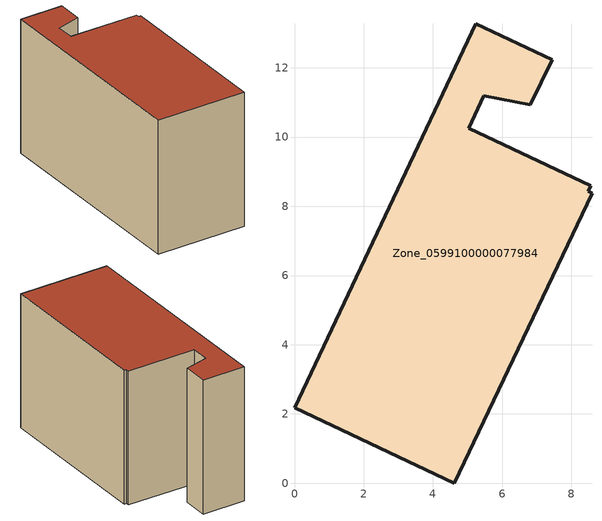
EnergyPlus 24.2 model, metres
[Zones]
Zone_0599100000077984
 floor ground (C_G): 8.49,8.43 8.59,8.38 4.62,0 0,2.18 5.24,13.27 7.44,12.23 6.81,10.93 5.46,11.19 5.03,10.26 8.56,8.59 z0
 wall outside (C_F): 7.44,12.23 5.24,13.27 0,2.18 4.62,0 8.59,8.38 8.49,8.43 8.56,8.59 5.03,10.26 5.46,11.19 6.81,10.93 7.44,12.23 z0:7.59
 roof outside (C_R): 8.56,8.59 5.03,10.26 5.46,11.19 6.81,10.93 7.44,12.23 5.24,13.27 0,2.18 4.62,0 8.59,8.38 8.49,8.43 z7.59
[BUILDING]
Pand.0599100000077984: North Axis=0; Terrain=City; Loads Convergence Tolerance Value=0.04; Temperature Convergence Tolerance Value=0.4; Solar Distribution=FullExterior; Maximum Number of Warmup Days=25; Minimum Number of Warmup Days=1
[Site:Location]
Rotterdam.The.Hague.AP_ZH_NLD Design_Conditions: Latitude=51.96; Longitude=4.45; Time Zone=1; Elevation=-4.5
[SITE:GROUNDTEMPERATURE:BUILDINGSURFACE]
18, 18, 18, 18, 18, 18, 18, 18, 18, 18, 18, 18
[MATERIAL] Thermal Absorptance=0.9; Solar Absorptance=0.7; Visible Absorptance=0.7
Name | Roughness | Thickness | Conductivity | Density | Specific Heat
G.TI.1975-1991 | MediumSmooth | 0.15 | 0.288461 | 540 | 1210
F.TI.1975-1991 | Rough | 0.3 | 0.230769 | 1920 | 840
R.TI.1975-1991 | MediumRough | 0.2 | 0.153846 | 1500 | 1000
[CONSTRUCTION]
C_G: G.TI.1975-1991
C_F: F.TI.1975-1991
C_R: R.TI.1975-1991
[ZONE]
Zone_0599100000077984: Type=1; Multiplier=1; Ceiling Height=Autocalculate; Volume=Autocalculate; Floor Area=autocalculate; Part of Total Floor Area=Yes
[ZONEINFILTRATION:DESIGNFLOWRATE]
Infil_Zone_0599100000077984: Zone or ZoneList or Space or SpaceList=Zone_0599100000077984; Schedule=AlwaysOn; Design Flow Rate Calculation Method=Flow/Area; Flow Rate per Floor Area=0.003; Constant Term Coefficient=1; Temperature Term Coefficient=0; Velocity Term Coefficient=0; Velocity Squared Term Coefficient=0
[HVACTEMPLATE:ZONE:IDEALLOADSAIRSYSTEM]
Zone_0599100000077984: Maximum Heating Supply Air Temperature=50; Minimum Cooling Supply Air Temperature=13; Maximum Heating Supply Air Humidity Ratio=0.0156; Minimum Cooling Supply Air Humidity Ratio=0.0077; Heating Limit=NoLimit; Cooling Limit=NoLimit; Dehumidification Control Type=ConstantSensibleHeatRatio; Cooling Sensible Heat Ratio=0.7; Dehumidification Setpoint=60; Humidification Control Type=None; Humidification Setpoint=30; Outdoor Air Method=None; Outdoor Air Flow Rate per Person=0.00944; Outdoor Air Flow Rate per Zone Floor Area=0; Outdoor Air Flow Rate per Zone=0; Demand Controlled Ventilation Type=None; Outdoor Air Economizer Type=NoEconomizer; Heat Recovery Type=None; Sensible Heat Recovery Effectiveness=0.7; Latent Heat Recovery Effectiveness=0.65
[ZONECONTROL:THERMOSTAT]
ThermostatControl_Zone_0599100000077984: Zone or ZoneList=Zone_0599100000077984; Control Type Schedule=DualSetpointControlType; Control 1=Thermostat_Zone_0599100000077984; Temperature Difference Between Cutout And Setpoint=0
[THERMOSTATSETPOINT:DUALSETPOINT]
Thermostat_Zone_0599100000077984: Heating Setpoint Temperature Schedule=HeatingSetpoint_Zone_0599100000077984; Cooling Setpoint Temperature Schedule=CoolingSetpoint_Zone_0599100000077984
[SCHEDULE:COMPACT]
HeatingSetpoint_Zone_0599100000077984: Through: 12/31, For: AllDays, Until: 24:00, 21
CoolingSetpoint_Zone_0599100000077984: Through: 12/31, For: AllDays, Until: 24:00, 24
DualSetpointControlType: Through: 12/31, For: AllDays, Until: 24:00, 4
AlwaysOn: Through: 12/31, For: AllDays, Until: 24:00, 1
